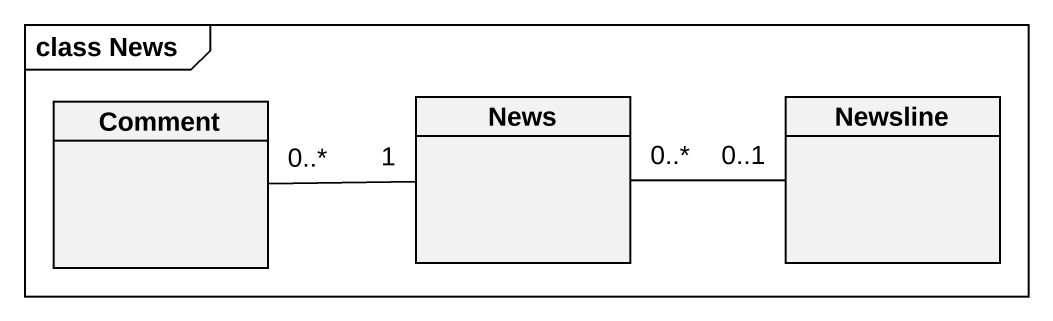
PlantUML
@startuml
mainframe class News
hide circle
hide empty members
class Comment
class News
class Newsline
Comment "0..*" -right- "1" News
News "0..*" -right- "0..1" Newsline
@enduml
